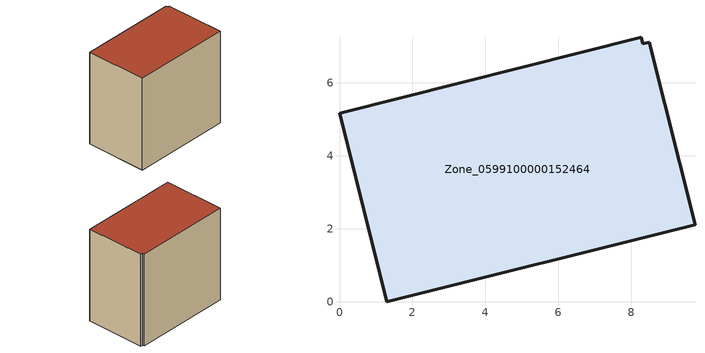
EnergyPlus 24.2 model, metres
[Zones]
Zone_0599100000152464
 floor ground (C_G): 8.48,7.11 9.74,2.11 1.3,0 0,5.17 8.27,7.25 8.31,7.07 z0
 wall outside (C_F): 1.3,0 9.74,2.11 8.48,7.11 8.31,7.07 8.27,7.25 0,5.17 1.3,0 z0:8.25
 roof outside (C_R): 9.74,2.11 8.48,7.11 8.31,7.07 8.27,7.25 0,5.17 1.3,0 z8.25
[BUILDING]
Pand.0599100000152464: North Axis=0; Terrain=City; Loads Convergence Tolerance Value=0.04; Temperature Convergence Tolerance Value=0.4; Solar Distribution=FullExterior; Maximum Number of Warmup Days=25; Minimum Number of Warmup Days=1
[Site:Location]
Rotterdam.The.Hague.AP_ZH_NLD Design_Conditions: Latitude=51.96; Longitude=4.45; Time Zone=1; Elevation=-4.5
[SITE:GROUNDTEMPERATURE:BUILDINGSURFACE]
18, 18, 18, 18, 18, 18, 18, 18, 18, 18, 18, 18
[MATERIAL] Thermal Absorptance=0.9; Solar Absorptance=0.7; Visible Absorptance=0.7
Name | Roughness | Thickness | Conductivity | Density | Specific Heat
G.TI.1975-1991 | MediumSmooth | 0.15 | 0.288461 | 540 | 1210
F.TI.1975-1991 | Rough | 0.3 | 0.230769 | 1920 | 840
R.TI.1975-1991 | MediumRough | 0.2 | 0.153846 | 1500 | 1000
[CONSTRUCTION]
C_G: G.TI.1975-1991
C_F: F.TI.1975-1991
C_R: R.TI.1975-1991
[ZONE]
Zone_0599100000152464: Type=1; Multiplier=1; Ceiling Height=Autocalculate; Volume=Autocalculate; Floor Area=autocalculate; Part of Total Floor Area=Yes
[ZONEINFILTRATION:DESIGNFLOWRATE]
Infil_Zone_0599100000152464: Zone or ZoneList or Space or SpaceList=Zone_0599100000152464; Schedule=AlwaysOn; Design Flow Rate Calculation Method=Flow/Area; Flow Rate per Floor Area=0.003; Constant Term Coefficient=1; Temperature Term Coefficient=0; Velocity Term Coefficient=0; Velocity Squared Term Coefficient=0
[HVACTEMPLATE:ZONE:IDEALLOADSAIRSYSTEM]
Zone_0599100000152464: Maximum Heating Supply Air Temperature=50; Minimum Cooling Supply Air Temperature=13; Maximum Heating Supply Air Humidity Ratio=0.0156; Minimum Cooling Supply Air Humidity Ratio=0.0077; Heating Limit=NoLimit; Cooling Limit=NoLimit; Dehumidification Control Type=ConstantSensibleHeatRatio; Cooling Sensible Heat Ratio=0.7; Dehumidification Setpoint=60; Humidification Control Type=None; Humidification Setpoint=30; Outdoor Air Method=None; Outdoor Air Flow Rate per Person=0.00944; Outdoor Air Flow Rate per Zone Floor Area=0; Outdoor Air Flow Rate per Zone=0; Demand Controlled Ventilation Type=None; Outdoor Air Economizer Type=NoEconomizer; Heat Recovery Type=None; Sensible Heat Recovery Effectiveness=0.7; Latent Heat Recovery Effectiveness=0.65
[ZONECONTROL:THERMOSTAT]
ThermostatControl_Zone_0599100000152464: Zone or ZoneList=Zone_0599100000152464; Control Type Schedule=DualSetpointControlType; Control 1=Thermostat_Zone_0599100000152464; Temperature Difference Between Cutout And Setpoint=0
[THERMOSTATSETPOINT:DUALSETPOINT]
Thermostat_Zone_0599100000152464: Heating Setpoint Temperature Schedule=HeatingSetpoint_Zone_0599100000152464; Cooling Setpoint Temperature Schedule=CoolingSetpoint_Zone_0599100000152464
[SCHEDULE:COMPACT]
HeatingSetpoint_Zone_0599100000152464: Through: 12/31, For: AllDays, Until: 24:00, 21
CoolingSetpoint_Zone_0599100000152464: Through: 12/31, For: AllDays, Until: 24:00, 24
DualSetpointControlType: Through: 12/31, For: AllDays, Until: 24:00, 4
AlwaysOn: Through: 12/31, For: AllDays, Until: 24:00, 1
